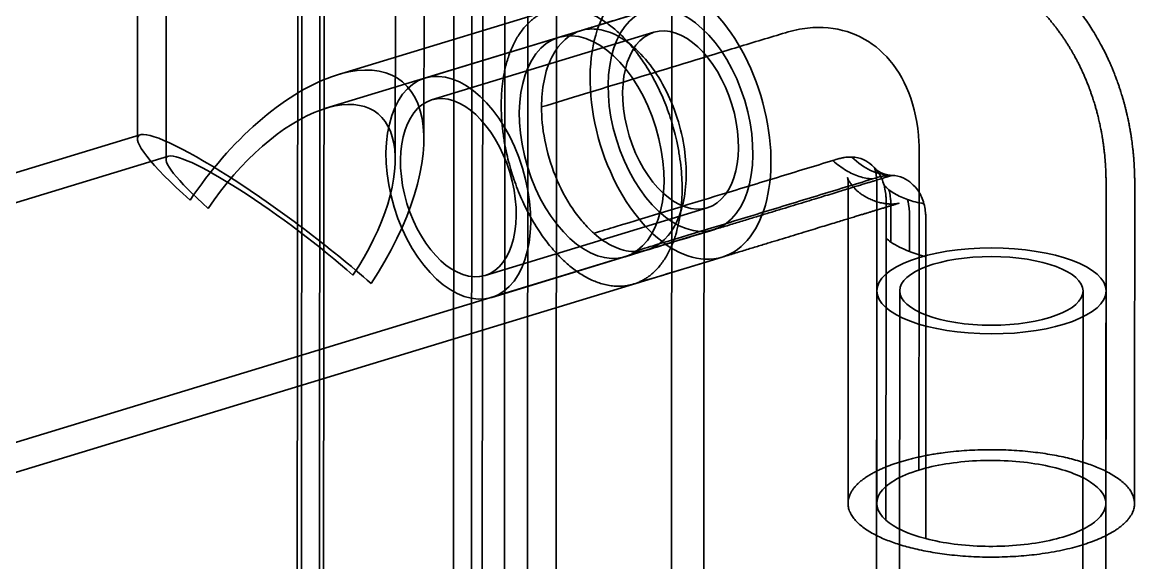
# Model space of a CAD drawing. Header units: millimetres. Extents: x 13 to 1054, y -1204 to 736.
# Drawn here: x 398.6 to 495.6, y 460.1 to 507.3 of the extents above; entities that cross this region are included whole.
import ezdxf

# ---------------------------------------------------------------- set-up
doc = ezdxf.new("R2010")
doc.units = ezdxf.units.MM
doc.layers.add('1', color=7, linetype='Continuous', true_color=0xffffff)

msp = doc.modelspace()

# ---------------------------------------------------------------- linework, layer by layer
at = {"layer": '1', "color": 254, "linetype": 'Continuous', "lineweight": 35}
for p, q in [((457.977, 377.826), (458.123, 578.997)), ((455.165, 379.79), (455.308, 577.253))]:
    msp.add_line(p, q, dxfattribs=at)
at = {"layer": '1', "color": 7, "linetype": 'Continuous', "lineweight": 35}
for p, q in [((424.832, 411.307), (424.947, 568.906)), ((424.471, 409.988), (424.586, 567.588)), ((423.006, 565.998), (422.895, 413.034)), ((422.645, 564.679), (422.534, 411.716)), ((440.729, 561.627), (440.614, 404.028)), ((438.79, 561.036), (438.675, 403.437)), ((442.604, 400.332), (442.717, 555.849)), ((445.104, 400.33), (445.217, 555.847)), ((436.154, 398.843), (436.262, 547.172)), ((437.732, 398.115), (437.84, 546.444))]:
    msp.add_line(p, q, dxfattribs=at)
at = {"layer": '1', "color": 27, "linetype": 'Continuous', "lineweight": 35}
for p, q in [((408.641, 529.86), (408.617, 497.128)), ((411.141, 529.858), (411.116, 495.329)), ((431.116, 495.314), (431.141, 529.844)), ((433.617, 497.11), (433.641, 529.842)), ((452.368, 510.72), (426.064, 502.709)), ((453.097, 508.329), (425.073, 499.794)), ((453.097, 508.329), (433.708, 502.424)), ((453.679, 506.415), (434.291, 500.51)), ((447.28, 506.557), (445.341, 505.967)), ((408.873, 497.473), (382.569, 489.462)), ((411.321, 495.605), (383.297, 487.071)), ((438.952, 485.204), (458.341, 491.109)), ((389.124, 467.938), (458.924, 489.196)), ((439.535, 483.291), (458.924, 489.196)), ((451.168, 486.834), (453.107, 487.425)), ((389.852, 465.547), (459.652, 486.805)), ((473.138, 483.86), (472.276, -702.769)), ((475.138, 483.859), (474.276, -702.77)), ((490.276, -702.782), (491.138, 483.847)), ((492.276, -702.783), (493.138, 483.846))]:
    msp.add_line(p, q, dxfattribs=at)
for centre, major_axis, ratio in [((456.01, 498.762), (3.642, -11.958), 0.585427), ((456.01, 498.762), (2.913, -9.566), 0.585427), ((456.01, 498.762), (2.913, -9.566), 0.585427), ((448.255, 496.4), (2.913, -9.566), 0.585427), ((456.01, 498.762), (-2.331, 7.653), 0.585427), ((436.621, 492.857), (2.913, -9.566), 0.585427), ((436.621, 492.857), (-2.331, 7.653), 0.585427), ((483.138, 483.853), (10, -0.007), 0.374927), ((483.138, 483.853), (-8, 0.006), 0.374927)]:
    msp.add_ellipse(centre, major_axis=major_axis, ratio=ratio, dxfattribs=at)
for major_axis, ratio, start_param, end_param in [((10.451, 14.098), 0.487223, 4.813743, 7.955336), ((8.361, 11.278), 0.487223, 4.813743, 7.955336), ((-12.429, 9.214), 0.137394, 4.130267, 7.27186), ((-9.943, 7.372), 0.137394, 4.130267, 7.27186)]:
    msp.add_ellipse((421.11, 488.133), major_axis=major_axis, ratio=ratio, start_param=start_param, end_param=end_param, dxfattribs=at)
for points, knots in [([(495.624, 465.303), (495.625, 465.902), (495.626, 467.086), (495.627, 468.838), (495.628, 470.542), (495.629, 472.193), (495.63, 473.777), (495.632, 475.292), (495.633, 476.735), (495.634, 478.113), (495.634, 479.381), (495.635, 480.543), (495.636, 481.601), (495.637, 482.603), (495.638, 483.549), (495.638, 484.437), (495.639, 485.269), (495.639, 486.044), (495.64, 486.791), (495.64, 487.506), (495.641, 488.182), (495.641, 488.785), (495.642, 489.314), (495.642, 489.769), (495.642, 490.171), (495.643, 490.553), (495.643, 490.947), (495.643, 491.346), (495.643, 491.748), (495.644, 492.154), (495.644, 492.563), (495.645, 492.969), (495.643, 493.364), (495.637, 493.781), (495.625, 494.238), (495.606, 494.663), (495.584, 495.032), (495.563, 495.332), (495.538, 495.639), (495.509, 495.949), (495.478, 496.243), (495.449, 496.501), (495.42, 496.731), (495.389, 496.961), (495.352, 497.222), (495.307, 497.515), (495.251, 497.854), (495.184, 498.225), (495.112, 498.591), (495.045, 498.908), (494.979, 499.203), (494.908, 499.508), (494.829, 499.825), (494.751, 500.127), (494.67, 500.42), (494.588, 500.708), (494.506, 500.981), (494.427, 501.234), (494.343, 501.497), (494.248, 501.778), (494.154, 502.049), (494.072, 502.274), (493.997, 502.476), (493.92, 502.677), (493.84, 502.882), (493.766, 503.067), (493.698, 503.231), (493.628, 503.397), (493.548, 503.586), (493.46, 503.786), (493.301, 504.137), (493.074, 504.614), (492.746, 505.257), (492.39, 505.901), (492.011, 506.536), (491.64, 507.113), (491.24, 507.698), (490.895, 508.169), (490.604, 508.545), (490.411, 508.787), (490.218, 509.023), (490.053, 509.217), (489.911, 509.382), (489.783, 509.529), (489.65, 509.677), (489.529, 509.809), (489.43, 509.916), (489.318, 510.036), (489.168, 510.193), (488.994, 510.371), (488.834, 510.531), (488.689, 510.673), (488.525, 510.83), (488.321, 511.021), (488.129, 511.197), (487.971, 511.338), (487.868, 511.428), (487.774, 511.509), (487.672, 511.596), (487.551, 511.699), (487.416, 511.81), (487.289, 511.914), (487.177, 512.003), (487.077, 512.083), (486.97, 512.166), (486.847, 512.261), (486.702, 512.371), (486.534, 512.495), (486.363, 512.619), (486.21, 512.728), (486.086, 512.814), (485.969, 512.895), (485.837, 512.985), (485.679, 513.09), (485.508, 513.201), (485.342, 513.306), (485.192, 513.399), (485.059, 513.481), (484.922, 513.563), (484.776, 513.649), (484.633, 513.732), (484.512, 513.801), (484.412, 513.856), (484.308, 513.914), (484.18, 513.983), (484.014, 514.072), (483.809, 514.179), (483.593, 514.288), (483.395, 514.385), (483.24, 514.459), (483.107, 514.521), (482.984, 514.577), (482.851, 514.637), (482.695, 514.707), (482.519, 514.783), (482.346, 514.855), (482.196, 514.917), (482.051, 514.974), (481.88, 515.041), (481.688, 515.115), (481.498, 515.184), (481.333, 515.243), (481.182, 515.296), (481.02, 515.351), (480.833, 515.412), (480.623, 515.479), (480.413, 515.543), (480.223, 515.599), (480.057, 515.647), (479.901, 515.689), (479.733, 515.734), (479.528, 515.787), (479.303, 515.843), (479.089, 515.893), (478.886, 515.938), (478.666, 515.985), (478.437, 516.031), (478.228, 516.07), (478.058, 516.101), (477.907, 516.127), (477.777, 516.148), (477.661, 516.167), (477.536, 516.186), (477.393, 516.207), (477.232, 516.23), (477.077, 516.25), (476.941, 516.267), (476.819, 516.281), (476.688, 516.296), (476.526, 516.313), (476.342, 516.331), (476.147, 516.349), (475.965, 516.363), (475.795, 516.375), (475.644, 516.385), (475.498, 516.393), (475.278, 516.405), (474.988, 516.416), (474.623, 516.424), (474.231, 516.427), (473.859, 516.423), (473.473, 516.412), (473.091, 516.394), (472.761, 516.373), (472.527, 516.354), (472.4, 516.343), (472.288, 516.333), (472.184, 516.323), (472.072, 516.311), (471.934, 516.296), (471.767, 516.277), (471.594, 516.255), (471.444, 516.235), (471.318, 516.218), (471.195, 516.2), (471.049, 516.178), (470.878, 516.15), (470.668, 516.115), (470.445, 516.075), (470.217, 516.031), (469.998, 515.987), (469.777, 515.94), (469.569, 515.893), (469.385, 515.85), (469.217, 515.809), (469.038, 515.765), (468.838, 515.713), (468.614, 515.653), (468.373, 515.587), (468.125, 515.516), (467.891, 515.448), (467.627, 515.368), (467.365, 515.287), (467.075, 515.199), (466.821, 515.122), (466.6, 515.054), (466.385, 514.989), (466.146, 514.916), (465.854, 514.827), (465.506, 514.721), (465.099, 514.597), (464.638, 514.457), (464.123, 514.3), (463.554, 514.127), (462.928, 513.936), (462.243, 513.727), (461.497, 513.5), (460.69, 513.255), (459.828, 512.992), (458.91, 512.712), (457.944, 512.418), (456.933, 512.11), (455.88, 511.789), (454.78, 511.455), (453.561, 511.083), (452.22, 510.675), (450.76, 510.23), (449.259, 509.773), (447.726, 509.306), (446.174, 508.834), (445.134, 508.517), (444.613, 508.358)], [0, 0, 0, 0, 0.018597, 0.036752, 0.054406, 0.071505, 0.088005, 0.103591, 0.118531, 0.132801, 0.14638, 0.157906, 0.168859, 0.179231, 0.189017, 0.198213, 0.206818, 0.214836, 0.222267, 0.230027, 0.237027, 0.243266, 0.248743, 0.253459, 0.257377, 0.261237, 0.265306, 0.269583, 0.273579, 0.277748, 0.282105, 0.286237, 0.290224, 0.294089, 0.298721, 0.303823, 0.306687, 0.309679, 0.312758, 0.31584, 0.318911, 0.321568, 0.323562, 0.32579, 0.328487, 0.33145, 0.334644, 0.338791, 0.342751, 0.345832, 0.348544, 0.351834, 0.355278, 0.358384, 0.361232, 0.364458, 0.367473, 0.369849, 0.372492, 0.375835, 0.378831, 0.381183, 0.383083, 0.385357, 0.387742, 0.389764, 0.391421, 0.39315, 0.395246, 0.397644, 0.399804, 0.406973, 0.413677, 0.421889, 0.429393, 0.436262, 0.442849, 0.451073, 0.454131, 0.457404, 0.460551, 0.463459, 0.465211, 0.46722, 0.46942, 0.471294, 0.472736, 0.473869, 0.476338, 0.479392, 0.48148, 0.48329, 0.485594, 0.488442, 0.491861, 0.49357, 0.494945, 0.496046, 0.497375, 0.499048, 0.500922, 0.502737, 0.504071, 0.505297, 0.506662, 0.508218, 0.510069, 0.512237, 0.514594, 0.51654, 0.518, 0.519217, 0.520912, 0.522881, 0.525009, 0.527164, 0.528902, 0.530411, 0.531936, 0.533795, 0.535596, 0.537014, 0.538063, 0.539084, 0.540658, 0.542491, 0.544843, 0.547744, 0.5499, 0.551606, 0.553012, 0.554372, 0.555763, 0.557486, 0.559607, 0.561637, 0.563206, 0.564603, 0.566401, 0.568837, 0.570912, 0.572611, 0.574208, 0.575817, 0.577861, 0.580235, 0.582574, 0.584596, 0.586321, 0.587881, 0.58954, 0.591664, 0.594398, 0.596658, 0.598413, 0.600785, 0.603588, 0.605573, 0.607347, 0.608909, 0.610259, 0.611398, 0.612547, 0.614123, 0.615859, 0.617559, 0.618964, 0.620079, 0.621337, 0.623036, 0.625108, 0.62703, 0.629081, 0.63074, 0.632272, 0.633769, 0.63526, 0.639074, 0.642728, 0.646554, 0.65115, 0.654205, 0.658392, 0.662816, 0.664246, 0.665533, 0.666678, 0.66768, 0.668686, 0.670082, 0.671891, 0.673792, 0.675345, 0.676458, 0.677635, 0.679122, 0.680921, 0.682893, 0.685558, 0.687779, 0.689913, 0.692329, 0.694624, 0.696378, 0.69804, 0.699911, 0.70209, 0.704497, 0.707174, 0.709988, 0.712635, 0.714772, 0.718732, 0.722285, 0.725408, 0.728099, 0.730473, 0.733377, 0.736983, 0.741297, 0.746325, 0.75207, 0.758414, 0.765455, 0.77319, 0.781613, 0.790893, 0.800876, 0.811554, 0.822916, 0.834944, 0.847388, 0.860433, 0.874048, 0.888199, 0.905684, 0.923784, 0.942396, 0.961401, 0.980657, 1, 1, 1, 1]), ([(493.124, 465.308), (493.125, 465.798), (493.125, 466.909), (493.127, 468.628), (493.128, 470.448), (493.129, 472.218), (493.131, 473.934), (493.132, 475.592), (493.133, 477.146), (493.134, 478.597), (493.135, 479.947), (493.136, 481.238), (493.137, 482.469), (493.138, 483.64), (493.138, 484.781), (493.139, 485.888), (493.14, 486.957), (493.14, 487.954), (493.141, 488.879), (493.142, 489.733), (493.142, 490.515), (493.142, 491.179), (493.143, 491.734), (493.143, 492.191), (493.143, 492.606), (493.144, 492.968), (493.143, 493.301), (493.139, 493.618), (493.132, 493.932), (493.122, 494.231), (493.11, 494.496), (493.098, 494.72), (493.088, 494.878), (493.08, 495.008), (493.069, 495.15), (493.054, 495.346), (493.033, 495.579), (493.006, 495.857), (492.971, 496.166), (492.93, 496.499), (492.884, 496.82), (492.838, 497.122), (492.791, 497.402), (492.742, 497.68), (492.677, 498.018), (492.595, 498.414), (492.496, 498.847), (492.397, 499.246), (492.301, 499.608), (492.22, 499.896), (492.151, 500.13), (492.09, 500.332), (492.016, 500.567), (491.927, 500.84), (491.828, 501.127), (491.729, 501.404), (491.621, 501.692), (491.502, 501.997), (491.367, 502.328), (491.23, 502.647), (491.095, 502.95), (490.956, 503.248), (490.812, 503.545), (490.678, 503.809), (490.559, 504.037), (490.446, 504.248), (490.32, 504.476), (490.188, 504.708), (490.053, 504.936), (489.907, 505.179), (489.741, 505.444), (489.57, 505.708), (489.397, 505.965), (489.222, 506.217), (489.033, 506.48), (488.843, 506.735), (488.657, 506.976), (488.463, 507.22), (488.289, 507.431), (488.143, 507.605), (488.041, 507.722), (487.946, 507.831), (487.845, 507.945), (487.729, 508.073), (487.601, 508.212), (487.472, 508.349), (487.341, 508.486), (487.196, 508.633), (487.037, 508.792), (486.878, 508.946), (486.74, 509.077), (486.611, 509.197), (486.475, 509.321), (486.326, 509.455), (486.176, 509.586), (485.996, 509.74), (485.777, 509.922), (485.508, 510.137), (485.241, 510.343), (484.989, 510.528), (484.759, 510.693), (484.523, 510.856), (484.268, 511.026), (483.995, 511.2), (483.724, 511.367), (483.435, 511.538), (483.144, 511.702), (482.868, 511.85), (482.588, 511.996), (482.304, 512.136), (481.98, 512.289), (481.679, 512.423), (481.406, 512.539), (481.179, 512.631), (480.98, 512.709), (480.783, 512.784), (480.569, 512.862), (480.343, 512.941), (480.122, 513.015), (479.9, 513.086), (479.665, 513.158), (479.403, 513.234), (479.122, 513.311), (478.832, 513.385), (478.548, 513.452), (478.268, 513.514), (477.968, 513.576), (477.667, 513.632), (477.38, 513.68), (477.12, 513.721), (476.855, 513.758), (476.597, 513.791), (476.357, 513.818), (476.111, 513.842), (475.816, 513.868), (475.486, 513.891), (475.119, 513.91), (474.759, 513.922), (474.377, 513.927), (473.99, 513.925), (473.503, 513.912), (472.937, 513.882), (472.298, 513.825), (471.769, 513.759), (471.354, 513.696), (471.05, 513.644), (470.74, 513.586), (470.45, 513.527), (470.192, 513.471), (469.961, 513.417), (469.715, 513.357), (469.435, 513.285), (469.146, 513.207), (468.882, 513.132), (468.672, 513.071), (468.485, 513.016), (468.309, 512.962), (468.14, 512.91), (467.998, 512.867), (467.86, 512.825), (467.698, 512.776), (467.495, 512.714), (467.238, 512.635), (466.924, 512.54), (466.55, 512.426), (466.123, 512.296), (465.642, 512.149), (465.117, 511.989), (464.549, 511.817), (463.942, 511.631), (463.286, 511.432), (462.582, 511.217), (461.831, 510.988), (461.049, 510.75), (460.238, 510.504), (459.403, 510.249), (458.528, 509.983), (457.614, 509.704), (456.572, 509.387), (455.395, 509.028), (454.08, 508.628), (452.717, 508.213), (451.314, 507.785), (449.876, 507.348), (448.528, 506.937), (447.66, 506.673), (447.281, 506.557)], [0, 0, 0, 0, 0.016282, 0.036946, 0.057124, 0.076753, 0.095776, 0.114146, 0.131824, 0.147392, 0.162329, 0.176617, 0.190243, 0.203196, 0.215469, 0.228081, 0.239891, 0.250901, 0.261115, 0.270533, 0.279155, 0.286979, 0.29246, 0.297475, 0.30204, 0.306152, 0.309337, 0.312997, 0.31658, 0.31971, 0.322851, 0.325305, 0.327087, 0.327952, 0.329467, 0.331643, 0.33425, 0.336966, 0.340583, 0.344241, 0.347733, 0.35104, 0.35407, 0.35693, 0.360151, 0.365232, 0.370121, 0.374622, 0.378604, 0.382341, 0.384415, 0.386582, 0.389254, 0.392467, 0.396007, 0.399228, 0.402144, 0.406138, 0.40999, 0.413912, 0.417585, 0.420935, 0.424751, 0.428502, 0.43076, 0.433293, 0.436398, 0.439401, 0.442142, 0.445199, 0.448792, 0.452537, 0.455658, 0.459086, 0.462756, 0.466403, 0.469682, 0.472907, 0.476768, 0.478813, 0.480476, 0.481941, 0.483636, 0.485576, 0.487686, 0.489931, 0.491864, 0.49402, 0.496812, 0.499357, 0.50142, 0.503179, 0.505218, 0.507567, 0.509848, 0.511892, 0.515472, 0.519353, 0.523379, 0.526729, 0.529781, 0.53283, 0.536299, 0.540002, 0.543604, 0.546926, 0.551136, 0.554789, 0.557397, 0.561682, 0.565415, 0.569316, 0.572661, 0.575321, 0.577478, 0.579808, 0.582346, 0.585091, 0.587831, 0.590123, 0.59287, 0.596066, 0.599257, 0.602604, 0.606099, 0.609031, 0.612204, 0.616353, 0.619301, 0.621941, 0.625207, 0.628294, 0.63066, 0.633311, 0.636621, 0.640636, 0.64441, 0.648999, 0.652772, 0.657277, 0.661992, 0.669018, 0.676062, 0.683131, 0.686518, 0.68983, 0.693252, 0.696894, 0.699545, 0.701947, 0.704684, 0.707978, 0.711718, 0.714897, 0.717422, 0.719336, 0.721814, 0.723932, 0.725677, 0.727284, 0.729413, 0.732107, 0.735368, 0.739617, 0.744568, 0.750226, 0.756598, 0.763687, 0.771089, 0.779137, 0.787826, 0.79715, 0.807104, 0.817681, 0.828217, 0.839289, 0.850884, 0.862986, 0.875578, 0.892312, 0.909748, 0.927819, 0.946442, 0.965524, 0.98495, 1, 1, 1, 1]), ([(443.881, 499.903), (448.712, 501.374), (454.364, 503.095), (461.372, 505.23), (462.773, 505.656), (464.828, 506.282), (465.504, 506.505), (466.8, 506.776), (467.42, 506.836), (470.405, 506.851), (472.432, 505.957), (474.782, 503.427), (475.442, 502.384), (476.416, 499.904), (476.733, 498.45), (476.851, 496.064), (476.831, 495.238), (476.83, 493.609), (476.828, 491.176), (476.826, 488.76), (476.82, 480.695), (476.816, 474.191), (476.811, 468.224)], [0, 0, 0, 0, 0.25, 0.25, 0.3125, 0.3125, 0.34375, 0.34375, 0.375, 0.375, 0.5, 0.5, 0.5625, 0.5625, 0.625, 0.625, 0.65625, 0.65625, 0.6875, 0.75, 0.75, 1, 1, 1, 1]), ([(451.924, 487.277), (453.029, 487.232), (454.123, 487.707), (455.741, 489.664), (456.248, 491.117), (456.514, 493.408), (456.53, 494.161), (456.427, 495.796), (456.303, 496.676), (455.678, 499.377), (454.904, 501.255), (452.938, 504.272), (451.772, 505.384), (450.159, 506.315), (449.638, 506.521), (448.54, 506.739), (447.98, 506.737), (446.37, 506.333), (445.408, 505.493), (444.162, 503.026), (443.882, 501.439), (443.881, 499.903)], [0, 0, 0, 0, 0.125, 0.125, 0.25, 0.25, 0.3125, 0.3125, 0.375, 0.375, 0.5, 0.5, 0.625, 0.625, 0.6875, 0.6875, 0.75, 0.75, 0.875, 0.875, 1, 1, 1, 1]), ([(443.881, 499.903), (443.88, 499.015), (443.968, 498.031), (444.365, 495.975), (444.676, 494.905), (445.504, 492.852), (446.022, 491.872), (446.888, 490.593), (447.191, 490.198), (447.657, 489.661), (447.815, 489.491), (448.052, 489.251), (448.171, 489.134), (448.291, 489.023), (448.37, 488.95), (448.4, 488.923), (448.45, 488.879)], [0, 0, 0, 0, 0.25, 0.25, 0.5, 0.5, 0.75, 0.75, 0.875, 0.875, 0.9375, 0.9375, 0.96875, 0.984375, 0.984375, 1, 1, 1, 1]), ([(450.389, 489.47), (453.292, 490.354), (456.432, 491.31), (461.244, 492.776), (462.864, 493.269), (465.289, 494.008), (466.096, 494.254), (467.703, 494.743), (468.512, 494.988), (469.289, 495.226)], [0, 0, 0, 0, 0.5, 0.5, 0.75, 0.75, 0.875, 0.875, 1, 1, 1, 1]), ([(469.289, 495.226), (469.464, 495.279), (469.655, 495.338), (469.835, 495.392), (469.876, 495.405), (469.978, 495.432), (470.066, 495.453), (470.152, 495.468), (470.141, 495.466), (470.168, 495.47), (470.182, 495.472), (470.231, 495.479), (470.268, 495.485), (470.473, 495.514), (470.72, 495.541), (470.962, 495.533)], [0, 0, 0, 0, 0.125, 0.125, 0.1875, 0.1875, 0.25, 0.25, 0.3125, 0.3125, 0.375, 0.375, 0.5, 0.5, 1, 1, 1, 1]), ([(469.289, 495.226), (469.483, 495.055), (469.685, 494.893), (470.07, 494.611), (470.271, 494.478), (470.648, 494.254), (470.837, 494.154), (471.216, 493.98), (471.405, 493.905), (471.782, 493.781), (471.983, 493.728), (472.367, 493.655), (472.57, 493.632), (472.763, 493.624)], [0, 0, 0, 0, 0.166667, 0.166667, 0.333333, 0.333333, 0.5, 0.5, 0.666667, 0.666667, 0.833333, 0.833333, 1, 1, 1, 1]), ([(470.962, 495.533), (471.484, 495.006), (472.042, 494.621), (473.158, 494.106), (473.78, 493.947), (474.437, 493.93)], [0, 0, 0, 0, 0.5, 0.5, 1, 1, 1, 1]), ([(470.962, 495.533), (471.326, 495.521), (471.666, 495.439), (472.25, 495.181), (472.494, 495.007), (472.899, 494.653), (473.104, 494.437), (473.487, 493.855), (473.657, 493.492), (473.771, 493.066)], [0, 0, 0, 0, 0.25, 0.25, 0.5, 0.5, 0.75, 0.75, 1, 1, 1, 1]), ([(472.993, 494.538), (472.989, 494.542), (472.982, 494.551), (472.972, 494.562), (472.965, 494.571), (472.953, 494.585), (472.935, 494.608), (472.916, 494.637), (472.911, 494.644), (472.908, 494.648), (472.91, 494.645), (472.917, 494.629), (472.925, 494.612), (472.935, 494.587), (472.948, 494.552), (472.963, 494.51), (472.978, 494.462), (472.992, 494.415), (473.005, 494.365), (473.02, 494.306), (473.036, 494.235), (473.052, 494.154), (473.067, 494.069), (473.081, 493.977), (473.095, 493.877), (473.108, 493.772), (473.119, 493.669), (473.128, 493.574), (473.134, 493.488), (473.139, 493.409), (473.143, 493.32), (473.146, 493.191), (473.146, 493.014), (473.145, 492.793), (473.145, 492.56), (473.144, 492.33), (473.144, 492.102), (473.144, 491.874), (473.143, 491.285), (473.142, 490.364), (473.142, 489.093), (473.141, 487.757), (473.14, 486.345), (473.138, 484.884), (473.137, 483.209), (473.136, 481.307), (473.134, 479.168), (473.133, 477.046), (473.132, 475.467), (473.131, 474.428), (473.131, 473.914), (473.13, 473.383), (473.13, 472.811), (473.129, 472.175), (473.129, 471.47), (473.128, 470.721), (473.128, 469.933), (473.127, 469.11), (473.126, 468.235), (473.126, 467.307), (473.125, 466.329), (473.125, 465.661), (473.124, 465.319)], [0, 0, 0, 0, 0.003624, 0.006771, 0.009428, 0.011588, 0.019849, 0.030614, 0.042288, 0.052358, 0.061292, 0.066585, 0.071823, 0.07719, 0.083534, 0.09081, 0.096209, 0.101131, 0.105607, 0.109815, 0.114884, 0.120471, 0.125582, 0.13011, 0.134913, 0.14019, 0.144972, 0.148945, 0.152144, 0.155183, 0.158241, 0.162196, 0.168081, 0.175474, 0.182809, 0.189806, 0.196718, 0.203714, 0.210783, 0.250645, 0.287597, 0.325757, 0.370666, 0.414411, 0.457063, 0.521131, 0.585301, 0.649223, 0.711742, 0.727207, 0.742567, 0.757935, 0.774905, 0.793969, 0.815101, 0.83827, 0.861266, 0.885906, 0.912151, 0.939954, 0.969257, 1, 1, 1, 1]), ([(474.3, 493.936), (474.298, 493.937), (474.288, 493.939), (474.268, 493.941), (474.239, 493.945), (474.202, 493.95), (474.17, 493.955), (474.137, 493.961), (474.085, 493.97), (474.008, 493.987), (473.915, 494.012), (473.831, 494.038), (473.763, 494.062), (473.704, 494.084), (473.651, 494.106), (473.601, 494.127), (473.547, 494.152), (473.489, 494.18), (473.428, 494.212), (473.367, 494.247), (473.314, 494.279), (473.271, 494.307), (473.234, 494.331), (473.201, 494.355), (473.16, 494.385), (473.12, 494.417), (473.088, 494.444), (473.063, 494.466), (473.041, 494.488), (473.016, 494.513), (473.001, 494.529), (472.994, 494.537)], [0, 0, 0, 0, 0.041683, 0.075288, 0.101031, 0.121802, 0.141823, 0.161152, 0.180112, 0.234049, 0.293865, 0.334088, 0.372766, 0.404403, 0.430645, 0.458797, 0.489825, 0.523879, 0.56313, 0.604196, 0.638645, 0.666331, 0.69275, 0.720008, 0.748241, 0.800839, 0.85269, 0.875621, 0.907464, 0.94875, 1, 1, 1, 1]), ([(451.897, 484.443), (452.435, 484.607), (453.508, 484.934), (455.107, 485.42), (456.68, 485.899), (458.213, 486.367), (459.597, 486.788), (460.831, 487.164), (461.916, 487.494), (462.958, 487.811), (463.954, 488.115), (464.919, 488.409), (465.85, 488.692), (466.742, 488.964), (467.576, 489.218), (468.349, 489.453), (469.061, 489.67), (469.701, 489.865), (470.271, 490.039), (470.774, 490.192), (471.221, 490.328), (471.614, 490.448), (471.948, 490.549), (472.233, 490.636), (472.495, 490.716), (472.764, 490.798), (473.058, 490.888), (473.376, 490.984), (473.686, 491.079), (473.985, 491.17), (474.267, 491.255), (474.552, 491.342), (474.764, 491.407), (474.908, 491.452), (474.994, 491.478), (475.053, 491.497), (475.082, 491.506), (475.07, 491.504), (475.015, 491.491), (474.93, 491.472), (474.856, 491.458), (474.829, 491.454), (474.806, 491.45), (474.77, 491.446), (474.719, 491.44), (474.644, 491.435), (474.551, 491.431), (474.441, 491.43), (474.318, 491.432), (474.186, 491.438), (474.033, 491.451), (473.868, 491.471), (473.676, 491.502), (473.471, 491.544), (473.253, 491.6), (473.038, 491.666), (472.825, 491.742), (472.615, 491.828), (472.413, 491.922), (472.209, 492.028), (471.963, 492.172), (471.72, 492.336), (471.482, 492.524), (471.295, 492.695), (471.109, 492.888), (470.958, 493.075), (470.861, 493.212), (470.808, 493.292), (470.773, 493.349), (470.745, 493.394), (470.718, 493.442), (470.689, 493.496), (470.659, 493.555), (470.634, 493.61), (470.614, 493.658), (470.6, 493.694), (470.59, 493.722), (470.584, 493.74), (470.584, 493.742), (470.588, 493.725), (470.599, 493.67), (470.61, 493.601), (470.618, 493.536), (470.625, 493.479), (470.632, 493.411), (470.638, 493.344), (470.642, 493.285), (470.644, 493.246), (470.644, 493.209), (470.645, 493.153), (470.645, 493.064), (470.645, 492.968), (470.644, 492.815), (470.644, 492.537), (470.644, 492.218), (470.643, 491.894), (470.643, 491.629), (470.643, 491.323), (470.643, 490.934), (470.642, 490.454), (470.642, 489.874), (470.642, 489.225), (470.641, 488.507), (470.641, 487.721), (470.64, 486.884), (470.639, 486), (470.639, 485.069), (470.638, 484.077), (470.637, 483.022), (470.636, 481.881), (470.635, 480.651), (470.634, 479.331), (470.633, 477.944), (470.632, 476.492), (470.631, 474.979), (470.63, 473.437), (470.629, 471.873), (470.628, 470.291), (470.627, 468.668), (470.626, 467.006), (470.625, 465.886), (470.624, 465.321)], [0, 0, 0, 0, 0.027525, 0.054854, 0.081728, 0.107928, 0.133267, 0.152471, 0.170986, 0.188757, 0.205741, 0.221901, 0.238106, 0.253321, 0.267526, 0.280703, 0.292842, 0.303935, 0.313432, 0.321995, 0.329622, 0.336316, 0.342078, 0.346677, 0.350877, 0.355476, 0.360491, 0.36592, 0.371758, 0.376403, 0.381263, 0.386245, 0.390924, 0.393131, 0.395123, 0.39676, 0.398094, 0.399538, 0.401594, 0.404243, 0.406739, 0.409023, 0.411274, 0.413511, 0.416176, 0.419543, 0.424131, 0.427953, 0.431184, 0.435231, 0.43919, 0.443471, 0.448261, 0.453868, 0.458953, 0.464465, 0.470002, 0.475007, 0.48035, 0.486025, 0.491601, 0.501026, 0.50954, 0.516931, 0.525777, 0.535764, 0.540041, 0.543577, 0.546505, 0.548191, 0.550501, 0.55344, 0.556292, 0.559856, 0.563029, 0.566272, 0.569713, 0.57326, 0.576877, 0.581051, 0.585136, 0.58859, 0.590383, 0.592134, 0.594201, 0.597023, 0.599206, 0.600707, 0.601707, 0.602987, 0.604275, 0.605675, 0.607215, 0.610955, 0.617782, 0.62099, 0.624759, 0.629125, 0.634086, 0.641376, 0.649652, 0.658908, 0.669141, 0.680349, 0.692534, 0.704918, 0.718179, 0.732323, 0.74736, 0.763286, 0.781138, 0.799964, 0.819742, 0.840445, 0.862039, 0.884484, 0.906381, 0.928942, 0.95211, 0.975821, 1, 1, 1, 1]), ([(453.108, 487.425), (453.555, 487.561), (454.556, 487.866), (456.1, 488.336), (457.723, 488.83), (459.19, 489.277), (460.501, 489.676), (461.657, 490.028), (462.768, 490.367), (463.839, 490.693), (464.867, 491.006), (465.848, 491.305), (466.774, 491.587), (467.644, 491.852), (468.456, 492.099), (469.21, 492.329), (469.884, 492.534), (470.481, 492.716), (471.004, 492.876), (471.482, 493.021), (471.913, 493.152), (472.295, 493.269), (472.631, 493.371), (472.919, 493.458), (473.175, 493.536), (473.523, 493.642), (473.819, 493.732), (474.067, 493.808), (474.169, 493.839), (474.266, 493.869), (474.354, 493.896), (474.408, 493.913), (474.442, 493.924), (474.47, 493.932), (474.51, 493.939), (474.461, 493.928), (474.441, 493.924), (474.444, 493.924), (474.467, 493.928), (474.486, 493.93), (474.496, 493.931), (474.494, 493.931), (474.486, 493.93), (474.473, 493.93), (474.458, 493.93), (474.44, 493.93), (474.423, 493.931), (474.413, 493.931)], [0, 0, 0, 0, 0.057529, 0.129015, 0.198886, 0.266623, 0.318064, 0.367742, 0.41551, 0.461245, 0.50571, 0.547864, 0.587637, 0.624978, 0.659848, 0.692221, 0.722081, 0.74656, 0.769035, 0.78951, 0.807986, 0.824472, 0.838732, 0.851085, 0.861597, 0.87153, 0.896366, 0.901161, 0.905926, 0.910522, 0.914934, 0.918693, 0.922935, 0.928158, 0.934231, 0.939947, 0.946511, 0.952064, 0.95813, 0.9633, 0.967218, 0.969852, 0.973586, 0.978455, 0.984506, 0.991716, 1, 1, 1, 1]), ([(453.863, 487.868), (456.766, 488.752), (459.906, 489.708), (464.718, 491.173), (466.339, 491.667), (468.763, 492.406), (469.57, 492.651), (471.177, 493.141), (471.986, 493.386), (472.763, 493.624)], [0, 0, 0, 0, 0.5, 0.5, 0.75, 0.75, 0.875, 0.875, 1, 1, 1, 1]), ([(472.763, 493.624), (473.037, 493.707), (473.525, 493.847), (473.614, 493.863), (473.643, 493.867), (473.702, 493.877), (473.746, 493.884), (473.856, 493.899), (473.978, 493.914), (474.172, 493.929), (474.318, 493.934), (474.437, 493.93)], [0, 0, 0, 0, 0.25, 0.25, 0.375, 0.375, 0.5, 0.5, 0.75, 0.75, 1, 1, 1, 1]), ([(474.437, 493.93), (474.8, 493.918), (475.14, 493.836), (475.724, 493.578), (475.968, 493.405), (476.372, 493.051), (476.578, 492.835), (476.961, 492.253), (477.132, 491.889), (477.246, 491.463)], [0, 0, 0, 0, 0.25, 0.25, 0.5, 0.5, 0.75, 0.75, 1, 1, 1, 1]), ([(473.771, 493.066), (473.828, 492.853), (473.87, 492.617), (473.92, 492.249), (473.933, 492.102), (473.941, 491.993), (473.947, 491.906), (473.951, 491.793), (473.951, 491.751), (473.952, 491.597), (473.951, 491.436), (473.95, 490.972), (473.95, 490.655), (473.95, 489.704), (473.949, 489.07), (473.949, 488.44)], [0, 0, 0, 0, 0.25, 0.25, 0.5, 0.5, 0.53125, 0.53125, 0.5625, 0.5625, 0.625, 0.625, 0.75, 0.75, 1, 1, 1, 1]), ([(474.199, 492.679), (474.35, 492.56), (474.519, 492.445), (474.857, 492.242), (475.036, 492.147), (475.415, 491.973), (475.614, 491.893), (475.823, 491.82)], [0, 0, 0, 0, 0.333333, 0.333333, 0.666667, 0.666667, 1, 1, 1, 1]), ([(474.199, 492.679), (474.254, 492.471), (474.294, 492.24), (474.34, 491.896), (474.352, 491.758), (474.356, 491.701), (474.365, 491.588), (474.37, 491.466), (474.37, 491.426), (474.37, 491.274), (474.37, 491.113), (474.369, 490.649), (474.369, 490.332), (474.368, 489.381), (474.368, 488.747), (474.367, 488.117)], [0, 0, 0, 0, 0.25, 0.25, 0.5, 0.5, 0.53125, 0.53125, 0.5625, 0.5625, 0.625, 0.625, 0.75, 0.75, 1, 1, 1, 1]), ([(475.823, 491.82), (475.886, 491.582), (475.938, 491.222), (475.959, 491.035), (475.964, 490.985), (475.968, 490.948), (475.97, 490.929), (475.971, 490.918), (475.971, 490.912), (475.973, 490.904), (475.98, 490.823), (475.984, 490.738), (475.986, 490.682), (475.987, 490.617), (475.988, 490.585), (475.988, 490.521), (475.988, 490.475), (475.988, 490.358), (475.987, 490.237), (475.987, 490.037), (475.987, 489.929), (475.986, 488.995), (475.986, 488.131), (475.985, 487.296)], [0, 0, 0, 0, 0.333333, 0.333333, 0.416667, 0.416667, 0.458333, 0.458333, 0.5, 0.5, 0.520833, 0.520833, 0.541667, 0.541667, 0.5625, 0.5625, 0.583333, 0.583333, 0.625, 0.625, 0.666667, 0.666667, 1, 1, 1, 1]), ([(477.246, 491.463), (477.303, 491.25), (477.345, 491.014), (477.394, 490.647), (477.406, 490.5), (477.417, 490.39), (477.422, 490.303), (477.425, 490.19), (477.425, 490.149), (477.426, 489.995), (477.425, 489.834), (477.424, 489.369), (477.424, 489.053), (477.424, 488.101), (477.423, 487.468), (477.423, 486.838)], [0, 0, 0, 0, 0.25, 0.25, 0.5, 0.5, 0.53125, 0.53125, 0.5625, 0.5625, 0.625, 0.625, 0.75, 0.75, 1, 1, 1, 1]), ([(448.45, 488.879), (449.039, 488.36), (449.629, 487.978), (450.745, 487.463), (451.335, 487.301), (451.924, 487.277)], [0, 0, 0, 0, 0.5, 0.5, 1, 1, 1, 1]), ([(473.949, 488.44), (473.948, 486.34), (473.946, 484.263), (473.943, 480.094), (473.941, 478.004), (473.937, 471.782), (473.934, 467.697), (473.931, 463.842)], [0, 0, 0, 0, 0.25, 0.25, 0.5, 0.5, 1, 1, 1, 1]), ([(477.423, 486.838), (477.422, 484.737), (477.42, 482.661), (477.417, 478.491), (477.415, 476.402), (477.411, 470.179), (477.408, 466.094), (477.405, 462.24)], [0, 0, 0, 0, 0.25, 0.25, 0.5, 0.5, 1, 1, 1, 1]), ([(476.811, 468.224), (477.535, 468.444), (478.322, 468.622), (480.02, 468.895), (480.923, 468.987), (483.66, 469.119), (485.572, 469.011), (488.93, 468.438), (490.388, 467.977), (492.46, 466.819), (493.048, 466.135), (493.186, 464.757), (492.73, 464.055), (490.904, 462.852), (489.545, 462.351), (486.295, 461.687), (484.418, 461.53), (480.746, 461.607), (478.935, 461.839), (477.405, 462.24)], [0, 0, 0, 0, 0.0625, 0.0625, 0.125, 0.125, 0.25, 0.25, 0.375, 0.375, 0.5, 0.5, 0.625, 0.625, 0.75, 0.75, 0.875, 0.875, 1, 1, 1, 1]), ([(473.931, 463.842), (473.076, 464.592), (472.897, 465.426), (473.929, 467), (475.126, 467.71), (476.811, 468.224)], [0, 0, 0, 0, 0.5, 0.5, 1, 1, 1, 1])]:
    msp.add_open_spline(points, degree=3, knots=knots, dxfattribs=at)
for points in [[(440.364, 500.04), (440.361, 495.943), (441.752, 489.857), (445.456, 486.099), (451.036, 483.525), (454.744, 483.864), (456.143, 488.664), (456.149, 496.858), (454.758, 502.944), (451.053, 506.702), (445.473, 509.275), (441.766, 508.936), (440.367, 504.137), (440.364, 500.04)], [(475.233, 468.952), (478.661, 469.995), (484.609, 470.739), (490.029, 469.551), (495.609, 466.978), (497.601, 464.746), (494.443, 462.716), (487.588, 460.628), (481.64, 459.885), (476.22, 461.073), (470.64, 463.646), (468.648, 465.878), (471.806, 467.908), (475.233, 468.952)]]:
    msp.add_rational_spline(points, [1.01661171379, 1.01661171379, 0.958470715535, 1.01661171379, 1.01661171379, 0.958470715535, 1.01661171379, 1.01661171379, 0.958470715535, 1.01661171379, 1.01661171379, 0.958470715535, 1.01661171379, 1.01661171379], degree=4, knots=[0, 0, 0, 0, 0, 0.25, 0.25, 0.25, 0.5, 0.5, 0.5, 0.75, 0.75, 0.75, 1, 1, 1, 1, 1], dxfattribs=at)
for points, degree in [([(474.334, 493.931), (474.32, 493.933), (474.301, 493.936)], 2), ([(473.771, 493.066), (473.902, 492.928), (474.046, 492.799), (474.199, 492.679)], 3), ([(475.823, 491.82), (476.247, 491.672), (476.723, 491.551), (477.246, 491.463)], 3), ([(448.45, 488.879), (449.083, 489.072), (449.73, 489.269), (450.389, 489.47)], 3), ([(473.949, 488.44), (474.076, 488.329), (474.216, 488.221), (474.367, 488.117)], 3), ([(451.924, 487.277), (452.557, 487.47), (453.204, 487.667), (453.863, 487.868)], 3), ([(474.367, 488.117), (474.82, 487.806), (475.346, 487.542), (475.985, 487.296)], 3), ([(475.985, 487.296), (476.411, 487.132), (476.892, 486.977), (477.423, 486.838)], 3), ([(477.405, 462.24), (475.876, 462.641), (474.665, 463.199), (473.931, 463.842)], 3)]:
    msp.add_open_spline(points, degree=degree, dxfattribs=at)

doc.saveas('drawing.dxf')
